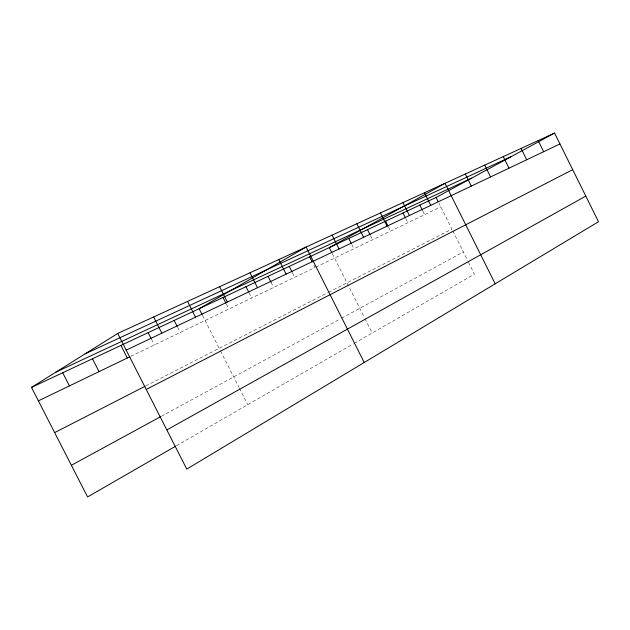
<?xml version="1.0" encoding="UTF-8"?>
<svg xmlns="http://www.w3.org/2000/svg" width="630" height="630" viewBox="0 0 630 630"><rect width="100%" height="100%" fill="white"/><g stroke="black" fill="none" stroke-linecap="round" stroke-linejoin="round"><path stroke-width="0.47" stroke-dasharray="3.15 2.36" d="M176.384 445.788L353.422 343.822M354.241 343.35L474.398 274.152L468.003 261.356M161.367 416.304L339.909 319.134M341.594 318.221L463.318 251.976M145.876 385.875L327.702 292.722M328.545 292.296L451.899 229.1L439.086 203.443M130.82 356.304L315.008 267.506L313.772 265.041M315.858 267.096L440.795 206.868M151.468 339.208L154.381 344.941M202.521 315.449L220.067 350.052M220.5 350.926L238.967 387.348M239.4 388.214L247.748 404.68M177.66 327.301L180.274 332.459M271.058 282.327L273.641 287.453M249.07 292.8L251.709 298.022M226.367 304.085L228.871 309.031M351.76 244.464L353.918 248.748M332.341 253.725L364.502 317.677M364.927 318.536L372.204 333.002M292.619 273.097L294.73 277.287M422.895 211.176L424.636 214.657M405.87 218.665L407.901 222.729M388.489 226.95L390.561 231.084M370.464 235.541L372.574 239.754M452.773 230.856L467.578 260.505"/><path stroke-width="0.94" d="M175.542 446.268L87.586 496.928L31.5 387.403L117.7 333.451L554.558 133.072L598.5 221.736L186.779 469.106L117.7 333.451M166.824 429.928L585.798 196.103M31.5 387.403L436.094 197.45L554.558 133.072M71.379 465.279L160.516 416.761M146.223 389.474L572.694 169.667M54.653 432.613L145.018 386.316M38.391 400.861L129.945 356.722M126.197 350.13L559.952 143.963M56.038 372.046L471.516 178.196M85.05 353.887L511.615 156.413M62.709 372.755L69.426 385.899M148.129 332.648L151.05 338.389M120.928 345.421L127.331 357.99M92.484 358.777L99.036 371.621M202.096 314.606L199.112 308.716L306.109 247.031L364.219 362.494M187.543 301.416L195.528 317.173M174.163 320.426L177.219 326.442M153.626 316.977L161.863 333.175M278.759 259.576L286.099 274.129M268.041 276.349L271.058 282.327M249.968 272.782L257.512 287.713M245.983 286.705L248.63 291.926M219.602 286.713L227.367 302.046M223.028 297.478L225.95 303.258M348.744 238.455L351.335 243.605M332.105 235.108L339.066 248.952M331.908 252.85L329.269 247.606L445.032 183.314L495.188 283.807M309.629 256.82L312.118 261.757M289.241 266.395L292.194 272.262M419.848 205.081L422.454 210.302M402.964 202.608L409.421 215.515M403.019 212.979L405.46 217.854M385.584 221.161L388.072 226.123M380.449 212.932L387.064 226.139M367.51 229.651L370.038 234.707M356.856 223.752L363.636 237.274M484.69 165.123L490.573 176.943M465.302 174.014L471.319 186.094M436.094 197.45L438.228 201.734M424.47 192.741L430.77 205.364M538.154 140.6L543.659 151.704M521.065 148.436L526.696 159.768M503.26 156.602L509.016 168.171"/></g></svg>
